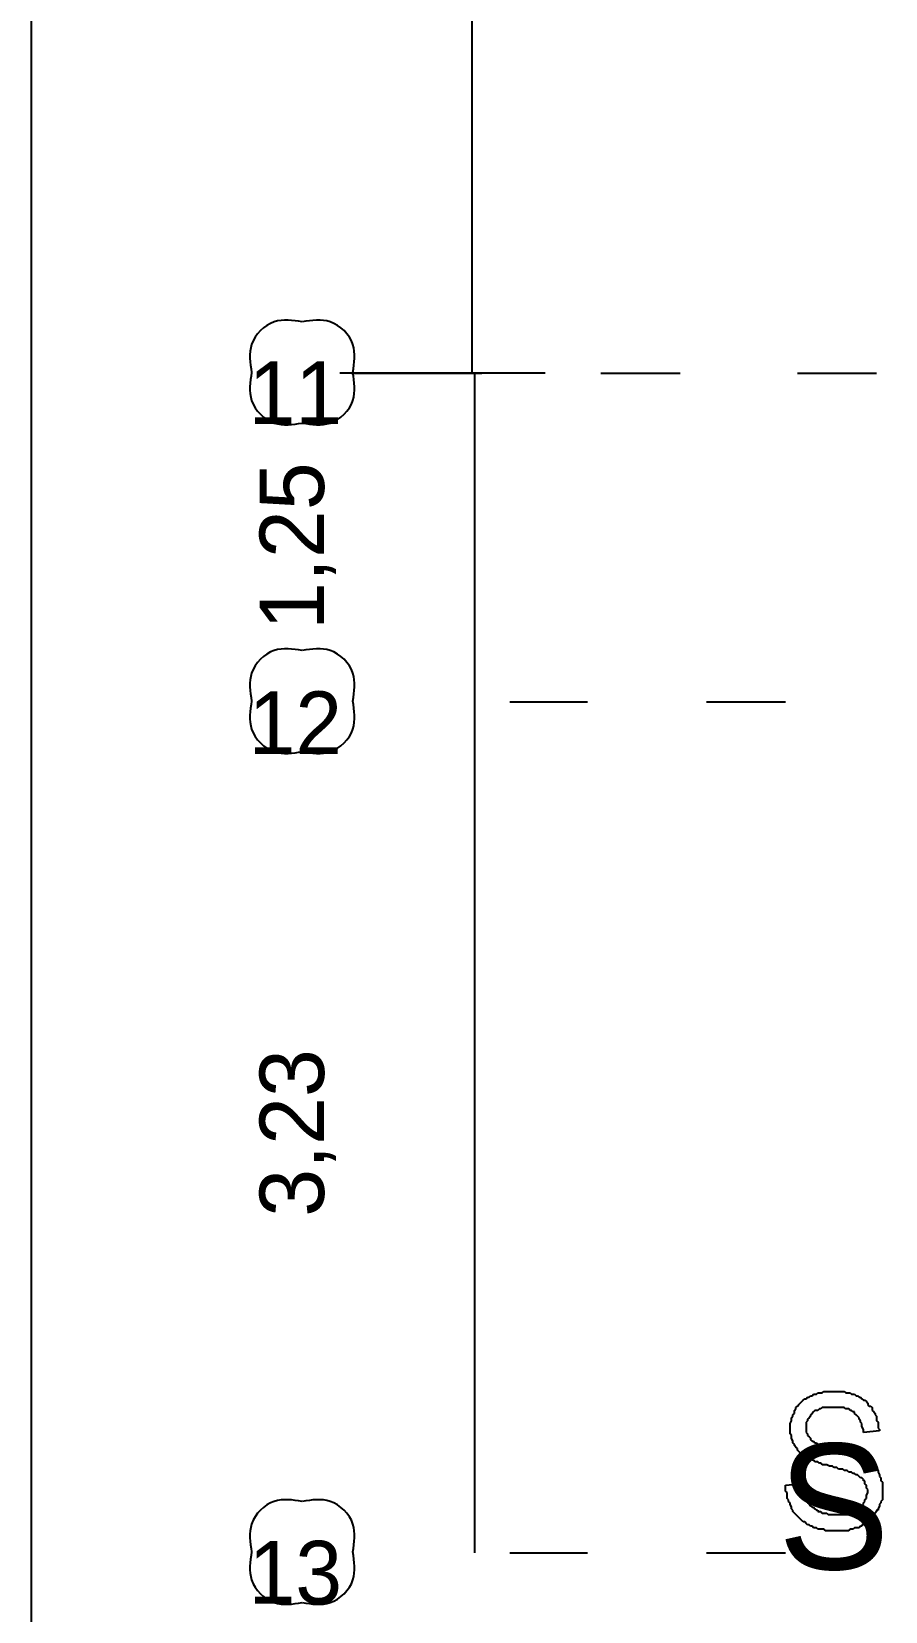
# Model space of a CAD drawing. Header units: millimetres. Extents: x 30 to 56197, y -4580 to 38782.
# Drawn here: x 2132 to 5557, y 5918 to 12254 of the extents above; entities that cross this region are included whole.
import ezdxf

# ---------------------------------------------------------------- set-up
doc = ezdxf.new("R2010")
doc.units = ezdxf.units.MM
doc.layers.add('A-ARCH-REF', color=8, linetype='CONTINUOUS')

msp = doc.modelspace()

# ---------------------------------------------------------------- linework, layer by layer
at = {"layer": 'A-ARCH-REF'}
for p, q in [((2132.1, 2451.8), (2132.1, 38781.7)), ((3897.4, 14055.7), (3897.4, 10884.1)), ((4191.6, 10884.1), (3367.8, 10884.1)), ((4191.6, 10884.1), (3379.6, 10884.1)), ((3414.9, 10884.1), (3938.6, 10884.1)), ((3909.2, 10884.1), (3909.2, 9566)), ((4415.2, 10884.1), (4733, 10884.1)), ((5203.7, 10884.1), (5521.5, 10884.1)), ((3909.2, 9566), (3909.2, 6153.1)), ((4050.4, 9566), (4362.3, 9566)), ((4838.9, 9566), (5156.6, 9566)), ((5250.8, 6776.8), (5256.7, 6782.7)), ((5256.7, 6782.7), (5262.6, 6782.7)), ((5262.6, 6782.7), (5268.4, 6788.6)), ((5268.4, 6788.6), (5274.3, 6788.6)), ((5274.3, 6788.6), (5280.2, 6788.6)), ((5280.2, 6788.6), (5286.1, 6794.4)), ((5286.1, 6794.4), (5292, 6794.4)), ((5292, 6794.4), (5303.7, 6794.4)), ((5303.7, 6794.4), (5309.6, 6800.3)), ((5309.6, 6800.3), (5315.5, 6800.3)), ((5315.5, 6800.3), (5321.4, 6800.3)), ((5321.4, 6800.3), (5327.3, 6800.3)), ((5327.3, 6800.3), (5333.2, 6800.3)), ((5333.2, 6800.3), (5344.9, 6800.3)), ((5344.9, 6800.3), (5356.7, 6800.3)), ((5356.7, 6800.3), (5362.6, 6800.3)), ((5362.6, 6800.3), (5368.5, 6800.3)), ((5368.5, 6800.3), (5374.4, 6800.3)), ((5374.4, 6800.3), (5380.2, 6800.3)), ((5380.2, 6800.3), (5392, 6800.3)), ((5392, 6800.3), (5397.9, 6794.4)), ((5397.9, 6794.4), (5403.8, 6794.4)), ((5403.8, 6794.4), (5409.7, 6794.4)), ((5409.7, 6794.4), (5415.5, 6794.4)), ((5415.5, 6794.4), (5421.4, 6788.6)), ((5421.4, 6788.6), (5427.3, 6788.6)), ((5427.3, 6788.6), (5433.2, 6788.6)), ((5433.2, 6788.6), (5439.1, 6782.7)), ((5439.1, 6782.7), (5445, 6782.7)), ((5445, 6782.7), (5450.9, 6776.8)), ((5191.9, 6723.8), (5197.8, 6729.7)), ((5191.9, 6712.1), (5191.9, 6723.8)), ((5197.8, 6735.6), (5203.7, 6741.5)), ((5197.8, 6729.7), (5197.8, 6735.6)), ((5203.7, 6741.5), (5209.6, 6747.4)), ((5209.6, 6747.4), (5215.5, 6753.3)), ((5215.5, 6753.3), (5221.4, 6759.1)), ((5221.4, 6759.1), (5227.2, 6765)), ((5227.2, 6765), (5233.1, 6770.9)), ((5233.1, 6770.9), (5239, 6770.9)), ((5239, 6770.9), (5244.9, 6776.8)), ((5244.9, 6776.8), (5250.8, 6776.8)), ((5268.4, 6717.9), (5262.6, 6712.1)), ((5274.3, 6723.8), (5268.4, 6717.9)), ((5280.2, 6723.8), (5274.3, 6723.8)), ((5286.1, 6723.8), (5280.2, 6723.8)), ((5292, 6729.7), (5286.1, 6723.8)), ((5297.9, 6729.7), (5292, 6729.7)), ((5303.7, 6735.6), (5297.9, 6729.7)), ((5309.6, 6735.6), (5303.7, 6735.6)), ((5315.5, 6735.6), (5309.6, 6735.6)), ((5327.3, 6735.6), (5315.5, 6735.6)), ((5333.2, 6735.6), (5327.3, 6735.6)), ((5339.1, 6735.6), (5333.2, 6735.6)), ((5350.8, 6735.6), (5339.1, 6735.6)), ((5356.7, 6735.6), (5350.8, 6735.6)), ((5362.6, 6735.6), (5356.7, 6735.6)), ((5368.5, 6735.6), (5362.6, 6735.6)), ((5380.2, 6735.6), (5368.5, 6735.6)), ((5386.1, 6735.6), (5380.2, 6735.6)), ((5392, 6735.6), (5386.1, 6735.6)), ((5397.9, 6729.7), (5392, 6735.6)), ((5403.8, 6729.7), (5397.9, 6729.7)), ((5409.7, 6729.7), (5403.8, 6729.7)), ((5415.5, 6723.8), (5409.7, 6729.7)), ((5421.4, 6723.8), (5415.5, 6723.8)), ((5427.3, 6717.9), (5421.4, 6723.8)), ((5433.2, 6717.9), (5427.3, 6717.9)), ((5433.2, 6712.1), (5433.2, 6717.9)), ((5450.9, 6776.8), (5456.7, 6776.8)), ((5456.7, 6776.8), (5462.6, 6770.9)), ((5462.6, 6770.9), (5468.5, 6765)), ((5468.5, 6765), (5474.4, 6765)), ((5474.4, 6765), (5480.3, 6759.1)), ((5480.3, 6759.1), (5486.2, 6753.3)), ((5486.2, 6753.3), (5486.2, 6747.4)), ((5486.2, 6747.4), (5492, 6741.5)), ((5492, 6741.5), (5497.9, 6741.5)), ((5497.9, 6741.5), (5503.8, 6735.6)), ((5503.8, 6735.6), (5503.8, 6729.7)), ((5503.8, 6729.7), (5503.8, 6723.8)), ((5503.8, 6723.8), (5509.7, 6717.9)), ((5509.7, 6717.9), (5515.6, 6712.1)), ((5174.3, 6670.9), (5180.2, 6682.6)), ((5174.3, 6665), (5174.3, 6670.9)), ((5174.3, 6659.1), (5174.3, 6665)), ((5174.3, 6653.2), (5174.3, 6659.1)), ((5180.2, 6694.4), (5186.1, 6700.3)), ((5180.2, 6688.5), (5180.2, 6694.4)), ((5180.2, 6682.6), (5180.2, 6688.5)), ((5186.1, 6706.2), (5191.9, 6712.1)), ((5186.1, 6700.3), (5186.1, 6706.2)), ((5244.9, 6682.6), (5239, 6676.8)), ((5239, 6676.8), (5239, 6670.9)), ((5239, 6670.9), (5239, 6665)), ((5239, 6665), (5239, 6659.1)), ((5239, 6659.1), (5239, 6653.2)), ((5250.8, 6694.4), (5244.9, 6688.5)), ((5244.9, 6688.5), (5244.9, 6682.6)), ((5256.7, 6700.3), (5250.8, 6694.4)), ((5262.6, 6712.1), (5256.7, 6706.2)), ((5256.7, 6706.2), (5256.7, 6700.3)), ((5439.1, 6706.2), (5433.2, 6712.1)), ((5445, 6700.3), (5439.1, 6706.2)), ((5450.9, 6694.4), (5445, 6700.3)), ((5450.9, 6688.5), (5450.9, 6694.4)), ((5456.7, 6682.6), (5450.9, 6688.5)), ((5456.7, 6676.8), (5456.7, 6682.6)), ((5462.6, 6670.9), (5456.7, 6676.8)), ((5462.6, 6665), (5462.6, 6670.9)), ((5462.6, 6659.1), (5462.6, 6665)), ((5468.5, 6647.3), (5462.6, 6659.1)), ((5515.6, 6712.1), (5515.6, 6706.2)), ((5515.6, 6706.2), (5521.5, 6700.3)), ((5521.5, 6700.3), (5521.5, 6694.4)), ((5521.5, 6694.4), (5521.5, 6682.6)), ((5521.5, 6682.6), (5527.4, 6676.8)), ((5527.4, 6676.8), (5527.4, 6670.9)), ((5527.4, 6670.9), (5527.4, 6665)), ((5527.4, 6665), (5527.4, 6653.2)), ((5174.3, 6647.3), (5174.3, 6653.2)), ((5174.3, 6641.5), (5174.3, 6647.3)), ((5174.3, 6629.7), (5174.3, 6641.5)), ((5180.2, 6623.8), (5174.3, 6629.7)), ((5180.2, 6617.9), (5180.2, 6623.8)), ((5180.2, 6612), (5180.2, 6617.9)), ((5186.1, 6600.3), (5180.2, 6612)), ((5186.1, 6594.4), (5186.1, 6600.3)), ((5191.9, 6588.5), (5186.1, 6594.4)), ((5239, 6653.2), (5239, 6647.3)), ((5239, 6647.3), (5239, 6641.5)), ((5239, 6641.5), (5239, 6635.6)), ((5239, 6635.6), (5244.9, 6629.7)), ((5244.9, 6629.7), (5244.9, 6623.8)), ((5244.9, 6623.8), (5250.8, 6617.9)), ((5250.8, 6617.9), (5256.7, 6612)), ((5256.7, 6612), (5256.7, 6606.1)), ((5256.7, 6606.1), (5262.6, 6600.3)), ((5262.6, 6600.3), (5268.4, 6600.3)), ((5268.4, 6600.3), (5274.3, 6594.4)), ((5274.3, 6594.4), (5280.2, 6594.4)), ((5280.2, 6594.4), (5286.1, 6588.5)), ((5468.5, 6641.5), (5468.5, 6647.3)), ((5533.2, 6641.5), (5468.5, 6635.6)), ((5468.5, 6635.6), (5468.5, 6641.5)), ((5527.4, 6653.2), (5533.2, 6647.3)), ((5533.2, 6647.3), (5533.2, 6641.5)), ((5191.9, 6582.6), (5191.9, 6588.5)), ((5197.8, 6576.7), (5191.9, 6582.6)), ((5203.7, 6570.8), (5197.8, 6576.7)), ((5203.7, 6565), (5203.7, 6570.8)), ((5209.6, 6559.1), (5203.7, 6565)), ((5215.5, 6553.2), (5209.6, 6559.1)), ((5221.4, 6547.3), (5215.5, 6553.2)), ((5227.2, 6547.3), (5221.4, 6547.3)), ((5233.1, 6541.4), (5227.2, 6547.3)), ((5239, 6535.5), (5233.1, 6541.4)), ((5244.9, 6535.5), (5239, 6535.5)), ((5244.9, 6529.6), (5244.9, 6535.5)), ((5250.8, 6529.6), (5244.9, 6529.6)), ((5256.7, 6529.6), (5250.8, 6529.6)), ((5262.6, 6523.8), (5256.7, 6529.6)), ((5286.1, 6588.5), (5292, 6588.5)), ((5292, 6588.5), (5297.9, 6588.5)), ((5297.9, 6588.5), (5303.7, 6582.6)), ((5303.7, 6582.6), (5315.5, 6582.6)), ((5315.5, 6582.6), (5321.4, 6576.7)), ((5321.4, 6576.7), (5333.2, 6576.7)), ((5333.2, 6576.7), (5339.1, 6570.8)), ((5339.1, 6570.8), (5350.8, 6570.8)), ((5350.8, 6570.8), (5356.7, 6570.8)), ((5356.7, 6570.8), (5362.6, 6565)), ((5362.6, 6565), (5374.4, 6565)), ((5374.4, 6565), (5380.2, 6565)), ((5380.2, 6565), (5392, 6559.1)), ((5392, 6559.1), (5397.9, 6559.1)), ((5397.9, 6559.1), (5403.8, 6553.2)), ((5403.8, 6553.2), (5409.7, 6553.2)), ((5409.7, 6553.2), (5421.4, 6553.2)), ((5421.4, 6553.2), (5427.3, 6547.3)), ((5427.3, 6547.3), (5433.2, 6547.3)), ((5433.2, 6547.3), (5439.1, 6547.3)), ((5439.1, 6547.3), (5445, 6541.4)), ((5445, 6541.4), (5450.9, 6541.4)), ((5450.9, 6541.4), (5456.7, 6535.5)), ((5456.7, 6535.5), (5462.6, 6535.5)), ((5462.6, 6535.5), (5468.5, 6529.6)), ((5468.5, 6529.6), (5474.4, 6529.6)), ((5474.4, 6529.6), (5480.3, 6523.8)), ((5268.4, 6523.8), (5262.6, 6523.8)), ((5274.3, 6517.9), (5268.4, 6523.8)), ((5280.2, 6517.9), (5274.3, 6517.9)), ((5286.1, 6517.9), (5280.2, 6517.9)), ((5292, 6512), (5286.1, 6517.9)), ((5297.9, 6512), (5292, 6512)), ((5303.7, 6506.1), (5297.9, 6512)), ((5315.5, 6506.1), (5303.7, 6506.1)), ((5321.4, 6506.1), (5315.5, 6506.1)), ((5333.2, 6500.2), (5321.4, 6506.1)), ((5339.1, 6500.2), (5333.2, 6500.2)), ((5344.9, 6500.2), (5339.1, 6500.2)), ((5350.8, 6494.3), (5344.9, 6500.2)), ((5362.6, 6494.3), (5350.8, 6494.3)), ((5368.5, 6488.5), (5362.6, 6494.3)), ((5380.2, 6488.5), (5368.5, 6488.5)), ((5386.1, 6488.5), (5380.2, 6488.5)), ((5392, 6482.6), (5386.1, 6488.5)), ((5397.9, 6482.6), (5392, 6482.6)), ((5403.8, 6482.6), (5397.9, 6482.6)), ((5409.7, 6476.7), (5403.8, 6482.6)), ((5415.5, 6476.7), (5409.7, 6476.7)), ((5421.4, 6476.7), (5415.5, 6476.7)), ((5427.3, 6470.8), (5421.4, 6476.7)), ((5433.2, 6470.8), (5427.3, 6470.8)), ((5439.1, 6464.9), (5433.2, 6470.8)), ((5445, 6464.9), (5439.1, 6464.9)), ((5450.9, 6459), (5445, 6464.9)), ((5480.3, 6523.8), (5486.2, 6517.9)), ((5486.2, 6517.9), (5492, 6517.9)), ((5492, 6517.9), (5497.9, 6512)), ((5497.9, 6512), (5503.8, 6506.1)), ((5503.8, 6506.1), (5509.7, 6500.2)), ((5509.7, 6500.2), (5515.6, 6494.3)), ((5515.6, 6494.3), (5515.6, 6488.5)), ((5515.6, 6488.5), (5521.5, 6488.5)), ((5521.5, 6488.5), (5527.4, 6482.6)), ((5527.4, 6482.6), (5527.4, 6476.7)), ((5527.4, 6476.7), (5533.2, 6464.9)), ((5533.2, 6464.9), (5533.2, 6459)), ((5156.6, 6423.7), (5215.5, 6429.6)), ((5156.6, 6417.8), (5156.6, 6423.7)), ((5156.6, 6406.1), (5156.6, 6417.8)), ((5156.6, 6400.2), (5156.6, 6406.1)), ((5162.5, 6394.3), (5156.6, 6400.2)), ((5215.5, 6429.6), (5221.4, 6417.8)), ((5221.4, 6417.8), (5221.4, 6412)), ((5221.4, 6412), (5221.4, 6406.1)), ((5221.4, 6406.1), (5221.4, 6394.3)), ((5456.7, 6453.2), (5450.9, 6459)), ((5462.6, 6453.2), (5456.7, 6453.2)), ((5468.5, 6447.3), (5462.6, 6453.2)), ((5468.5, 6441.4), (5468.5, 6447.3)), ((5474.4, 6441.4), (5468.5, 6441.4)), ((5474.4, 6429.6), (5474.4, 6441.4)), ((5480.3, 6423.7), (5474.4, 6429.6)), ((5480.3, 6417.8), (5480.3, 6423.7)), ((5480.3, 6412), (5480.3, 6417.8)), ((5486.2, 6406.1), (5480.3, 6412)), ((5486.2, 6394.3), (5486.2, 6406.1)), ((5533.2, 6459), (5539.1, 6453.2)), ((5539.1, 6453.2), (5539.1, 6447.3)), ((5539.1, 6447.3), (5539.1, 6441.4)), ((5539.1, 6441.4), (5545, 6435.5)), ((5545, 6435.5), (5545, 6423.7)), ((5545, 6423.7), (5545, 6417.8)), ((5545, 6417.8), (5545, 6412)), ((5545, 6412), (5545, 6400.2)), ((5545, 6400.2), (5545, 6394.3)), ((5162.5, 6388.4), (5162.5, 6394.3)), ((5162.5, 6376.7), (5162.5, 6388.4)), ((5162.5, 6370.8), (5162.5, 6376.7)), ((5168.4, 6364.9), (5162.5, 6370.8)), ((5168.4, 6359), (5168.4, 6364.9)), ((5174.3, 6353.1), (5168.4, 6359)), ((5174.3, 6347.2), (5174.3, 6353.1)), ((5180.2, 6335.5), (5174.3, 6347.2)), ((5221.4, 6394.3), (5227.2, 6388.4)), ((5227.2, 6388.4), (5227.2, 6382.5)), ((5227.2, 6382.5), (5233.1, 6376.7)), ((5233.1, 6376.7), (5233.1, 6370.8)), ((5233.1, 6370.8), (5239, 6364.9)), ((5239, 6364.9), (5244.9, 6359)), ((5244.9, 6359), (5244.9, 6353.1)), ((5244.9, 6353.1), (5250.8, 6347.2)), ((5250.8, 6347.2), (5256.7, 6341.4)), ((5256.7, 6341.4), (5262.6, 6335.5)), ((5456.7, 6335.5), (5462.6, 6341.4)), ((5462.6, 6341.4), (5468.5, 6347.2)), ((5468.5, 6353.1), (5474.4, 6359)), ((5468.5, 6347.2), (5468.5, 6353.1)), ((5474.4, 6364.9), (5480.3, 6370.8)), ((5474.4, 6359), (5474.4, 6364.9)), ((5480.3, 6382.5), (5486.2, 6394.3)), ((5480.3, 6376.7), (5480.3, 6382.5)), ((5480.3, 6370.8), (5480.3, 6376.7)), ((5533.2, 6341.4), (5527.4, 6329.6)), ((5539.1, 6353.1), (5533.2, 6347.2)), ((5533.2, 6347.2), (5533.2, 6341.4)), ((5545, 6364.9), (5539.1, 6359)), ((5539.1, 6359), (5539.1, 6353.1)), ((5545, 6394.3), (5545, 6388.4)), ((5545, 6388.4), (5545, 6382.5)), ((5545, 6382.5), (5545, 6370.8)), ((5545, 6370.8), (5545, 6364.9)), ((5180.2, 6329.6), (5180.2, 6335.5)), ((5186.1, 6323.7), (5180.2, 6329.6)), ((5186.1, 6317.8), (5186.1, 6323.7)), ((5191.9, 6311.9), (5186.1, 6317.8)), ((5197.8, 6306), (5191.9, 6311.9)), ((5203.7, 6300.2), (5197.8, 6306)), ((5209.6, 6294.3), (5203.7, 6300.2)), ((5215.5, 6288.4), (5209.6, 6294.3)), ((5221.4, 6282.5), (5215.5, 6288.4)), ((5227.2, 6276.6), (5221.4, 6282.5)), ((5233.1, 6276.6), (5227.2, 6276.6)), ((5239, 6270.7), (5233.1, 6276.6)), ((5262.6, 6335.5), (5268.4, 6335.5)), ((5268.4, 6335.5), (5274.3, 6329.6)), ((5274.3, 6329.6), (5280.2, 6323.7)), ((5280.2, 6323.7), (5286.1, 6323.7)), ((5286.1, 6323.7), (5286.1, 6317.8)), ((5286.1, 6317.8), (5292, 6317.8)), ((5292, 6317.8), (5297.9, 6317.8)), ((5297.9, 6317.8), (5303.7, 6311.9)), ((5303.7, 6311.9), (5309.6, 6311.9)), ((5309.6, 6311.9), (5321.4, 6311.9)), ((5321.4, 6311.9), (5327.3, 6306)), ((5327.3, 6306), (5333.2, 6306)), ((5333.2, 6306), (5339.1, 6306)), ((5339.1, 6306), (5344.9, 6306)), ((5344.9, 6306), (5350.8, 6306)), ((5350.8, 6306), (5362.6, 6306)), ((5362.6, 6306), (5368.5, 6306)), ((5368.5, 6306), (5380.2, 6306)), ((5380.2, 6306), (5386.1, 6306)), ((5386.1, 6306), (5392, 6306)), ((5392, 6306), (5397.9, 6306)), ((5397.9, 6306), (5403.8, 6306)), ((5403.8, 6306), (5409.7, 6311.9)), ((5409.7, 6311.9), (5415.5, 6311.9)), ((5415.5, 6311.9), (5421.4, 6311.9)), ((5421.4, 6311.9), (5427.3, 6317.8)), ((5427.3, 6317.8), (5433.2, 6317.8)), ((5433.2, 6317.8), (5439.1, 6323.7)), ((5439.1, 6323.7), (5445, 6329.6)), ((5445, 6329.6), (5450.9, 6329.6)), ((5450.9, 6329.6), (5456.7, 6335.5)), ((5480.3, 6276.6), (5474.4, 6270.7)), ((5486.2, 6276.6), (5480.3, 6276.6)), ((5492, 6282.5), (5486.2, 6276.6)), ((5497.9, 6288.4), (5492, 6282.5)), ((5503.8, 6294.3), (5497.9, 6288.4)), ((5509.7, 6300.2), (5503.8, 6294.3)), ((5515.6, 6311.9), (5509.7, 6306)), ((5509.7, 6306), (5509.7, 6300.2)), ((5521.5, 6317.8), (5515.6, 6311.9)), ((5527.4, 6323.7), (5521.5, 6323.7)), ((5521.5, 6323.7), (5521.5, 6317.8)), ((5527.4, 6329.6), (5527.4, 6323.7)), ((5244.9, 6264.9), (5239, 6270.7)), ((5250.8, 6264.9), (5244.9, 6264.9)), ((5256.7, 6259), (5250.8, 6264.9)), ((5262.6, 6259), (5256.7, 6259)), ((5268.4, 6253.1), (5262.6, 6259)), ((5274.3, 6253.1), (5268.4, 6253.1)), ((5280.2, 6253.1), (5274.3, 6253.1)), ((5286.1, 6247.2), (5280.2, 6253.1)), ((5292, 6247.2), (5286.1, 6247.2)), ((5303.7, 6247.2), (5292, 6247.2)), ((5309.6, 6247.2), (5303.7, 6247.2)), ((5315.5, 6241.3), (5309.6, 6247.2)), ((5321.4, 6241.3), (5315.5, 6241.3)), ((5327.3, 6241.3), (5321.4, 6241.3)), ((5333.2, 6241.3), (5327.3, 6241.3)), ((5344.9, 6241.3), (5333.2, 6241.3)), ((5350.8, 6241.3), (5344.9, 6241.3)), ((5356.7, 6241.3), (5350.8, 6241.3)), ((5368.5, 6241.3), (5356.7, 6241.3)), ((5374.4, 6241.3), (5368.5, 6241.3)), ((5380.2, 6241.3), (5374.4, 6241.3)), ((5392, 6241.3), (5380.2, 6241.3)), ((5397.9, 6241.3), (5392, 6241.3)), ((5403.8, 6241.3), (5397.9, 6241.3)), ((5409.7, 6241.3), (5403.8, 6241.3)), ((5415.5, 6247.2), (5409.7, 6241.3)), ((5421.4, 6247.2), (5415.5, 6247.2)), ((5427.3, 6247.2), (5421.4, 6247.2)), ((5433.2, 6253.1), (5427.3, 6247.2)), ((5445, 6253.1), (5433.2, 6253.1)), ((5450.9, 6253.1), (5445, 6253.1)), ((5456.7, 6259), (5450.9, 6253.1)), ((5462.6, 6259), (5456.7, 6259)), ((5468.5, 6264.9), (5462.6, 6264.9)), ((5462.6, 6264.9), (5462.6, 6259)), ((5474.4, 6270.7), (5468.5, 6264.9)), ((4050.4, 6153.1), (4362.3, 6153.1)), ((4838.9, 6153.1), (5156.6, 6153.1))]:
    msp.add_line(p, q, dxfattribs=at)
for points in [[(3217.7, 11090), (3105.6, 11090), (3014.7, 10999.1), (3014.7, 10887)], [(3420.8, 10887), (3420.8, 10999.1), (3329.9, 11090), (3217.7, 11090)], [(3014.7, 10887), (3014.7, 10774.9), (3105.6, 10684), (3217.7, 10684)], [(3217.7, 10684), (3329.9, 10684), (3420.8, 10774.9), (3420.8, 10887)], [(3217.7, 9771.9), (3105.6, 9771.9), (3014.7, 9681), (3014.7, 9568.9)], [(3420.8, 9568.9), (3420.8, 9681), (3329.9, 9771.9), (3217.7, 9771.9)], [(3014.7, 9568.9), (3014.7, 9456.8), (3105.6, 9365.9), (3217.7, 9365.9)], [(3217.7, 9365.9), (3329.9, 9365.9), (3420.8, 9456.8), (3420.8, 9568.9)], [(3217.7, 6359), (3105.6, 6359), (3014.7, 6268.1), (3014.7, 6156)], [(3420.8, 6156), (3420.8, 6268.1), (3329.9, 6359), (3217.7, 6359)], [(3014.7, 6156), (3014.7, 6043.9), (3105.6, 5953), (3217.7, 5953)], [(3217.7, 5953), (3329.9, 5953), (3420.8, 6043.9), (3420.8, 6156)]]:
    msp.add_spline(points, degree=3, dxfattribs=at)

# ---------------------------------------------------------------- texts
for s, p in [('11', (3003, 10680)), ('12', (3003, 9356)), ('13', (3003, 5949))]:
    msp.add_text(s, height=251.62, dxfattribs=at).set_placement(p)
for s, height, rotation, p in [('1,25', 258.29, 90, (3305, 9854.3)), ('3,23', 258.29, 90, (3305, 7500.6)), ('SECOND FLOOR', 503.25, 0.17017, (5125.6, 6086.2))]:
    msp.add_text(s, height=height, rotation=rotation, dxfattribs=at).set_placement(p)

doc.saveas('drawing.dxf')
